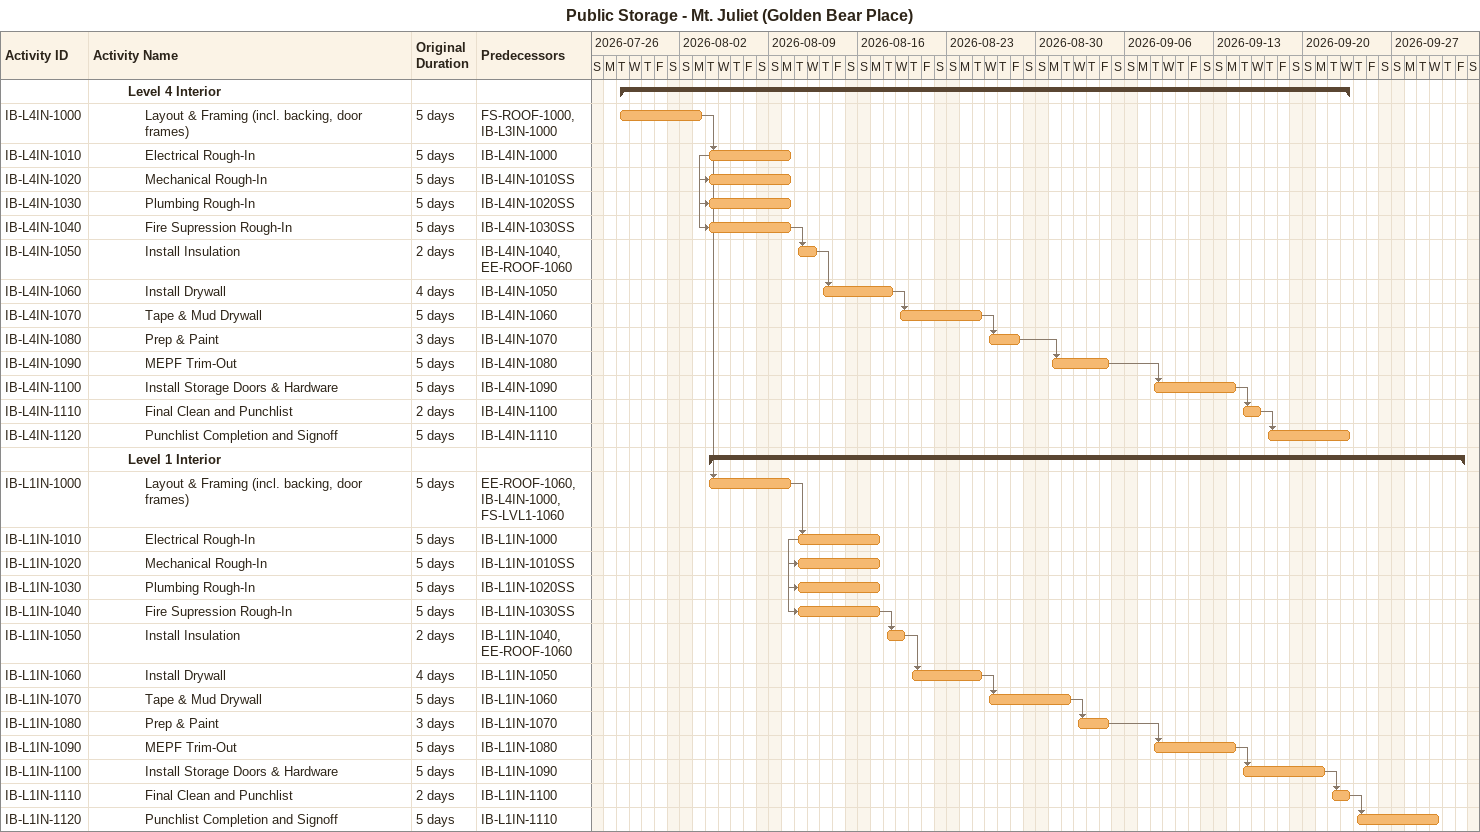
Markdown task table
Public Storage - Mt. Juliet (Golden Bear Place)

| ID | Level | Task | Original duration | Start | Finish | Predecessors |
|---|---|---|---|---|---|---|
|  | 3 | **Level 4 Interior** |  | 2026-07-28 | 2026-09-23 |  |
| IB-L4IN-1000 | 4 | Layout & Framing (incl. backing, door frames) | 5d | 2026-07-28 | 2026-08-03 | FS-ROOF-1000, IB-L3IN-1000 |
| IB-L4IN-1010 | 4 | Electrical Rough-In | 5d | 2026-08-04 | 2026-08-10 | IB-L4IN-1000 |
| IB-L4IN-1020 | 4 | Mechanical Rough-In | 5d | 2026-08-04 | 2026-08-10 | IB-L4IN-1010SS |
| IB-L4IN-1030 | 4 | Plumbing Rough-In | 5d | 2026-08-04 | 2026-08-10 | IB-L4IN-1020SS |
| IB-L4IN-1040 | 4 | Fire Supression Rough-In | 5d | 2026-08-04 | 2026-08-10 | IB-L4IN-1030SS |
| IB-L4IN-1050 | 4 | Install Insulation | 2d | 2026-08-11 | 2026-08-12 | IB-L4IN-1040, EE-ROOF-1060 |
| IB-L4IN-1060 | 4 | Install Drywall | 4d | 2026-08-13 | 2026-08-18 | IB-L4IN-1050 |
| IB-L4IN-1070 | 4 | Tape & Mud Drywall | 5d | 2026-08-19 | 2026-08-25 | IB-L4IN-1060 |
| IB-L4IN-1080 | 4 | Prep & Paint | 3d | 2026-08-26 | 2026-08-28 | IB-L4IN-1070 |
| IB-L4IN-1090 | 4 | MEPF Trim-Out | 5d | 2026-08-31 | 2026-09-04 | IB-L4IN-1080 |
| IB-L4IN-1100 | 4 | Install Storage Doors & Hardware | 5d | 2026-09-08 | 2026-09-14 | IB-L4IN-1090 |
| IB-L4IN-1110 | 4 | Final Clean and Punchlist | 2d | 2026-09-15 | 2026-09-16 | IB-L4IN-1100 |
| IB-L4IN-1120 | 4 | Punchlist Completion and Signoff | 5d | 2026-09-17 | 2026-09-23 | IB-L4IN-1110 |
|  | 3 | **Level 1 Interior** |  | 2026-08-04 | 2026-10-02 |  |
| IB-L1IN-1000 | 4 | Layout & Framing (incl. backing, door frames) | 5d | 2026-08-04 | 2026-08-10 | EE-ROOF-1060, IB-L4IN-1000, FS-LVL1-1060 |
| IB-L1IN-1010 | 4 | Electrical Rough-In | 5d | 2026-08-11 | 2026-08-17 | IB-L1IN-1000 |
| IB-L1IN-1020 | 4 | Mechanical Rough-In | 5d | 2026-08-11 | 2026-08-17 | IB-L1IN-1010SS |
| IB-L1IN-1030 | 4 | Plumbing Rough-In | 5d | 2026-08-11 | 2026-08-17 | IB-L1IN-1020SS |
| IB-L1IN-1040 | 4 | Fire Supression Rough-In | 5d | 2026-08-11 | 2026-08-17 | IB-L1IN-1030SS |
| IB-L1IN-1050 | 4 | Install Insulation | 2d | 2026-08-18 | 2026-08-19 | IB-L1IN-1040, EE-ROOF-1060 |
| IB-L1IN-1060 | 4 | Install Drywall | 4d | 2026-08-20 | 2026-08-25 | IB-L1IN-1050 |
| IB-L1IN-1070 | 4 | Tape & Mud Drywall | 5d | 2026-08-26 | 2026-09-01 | IB-L1IN-1060 |
| IB-L1IN-1080 | 4 | Prep & Paint | 3d | 2026-09-02 | 2026-09-04 | IB-L1IN-1070 |
| IB-L1IN-1090 | 4 | MEPF Trim-Out | 5d | 2026-09-08 | 2026-09-14 | IB-L1IN-1080 |
| IB-L1IN-1100 | 4 | Install Storage Doors & Hardware | 5d | 2026-09-15 | 2026-09-21 | IB-L1IN-1090 |
| IB-L1IN-1110 | 4 | Final Clean and Punchlist | 2d | 2026-09-22 | 2026-09-23 | IB-L1IN-1100 |
| IB-L1IN-1120 | 4 | Punchlist Completion and Signoff | 5d | 2026-09-24 | 2026-09-30 | IB-L1IN-1110 |
